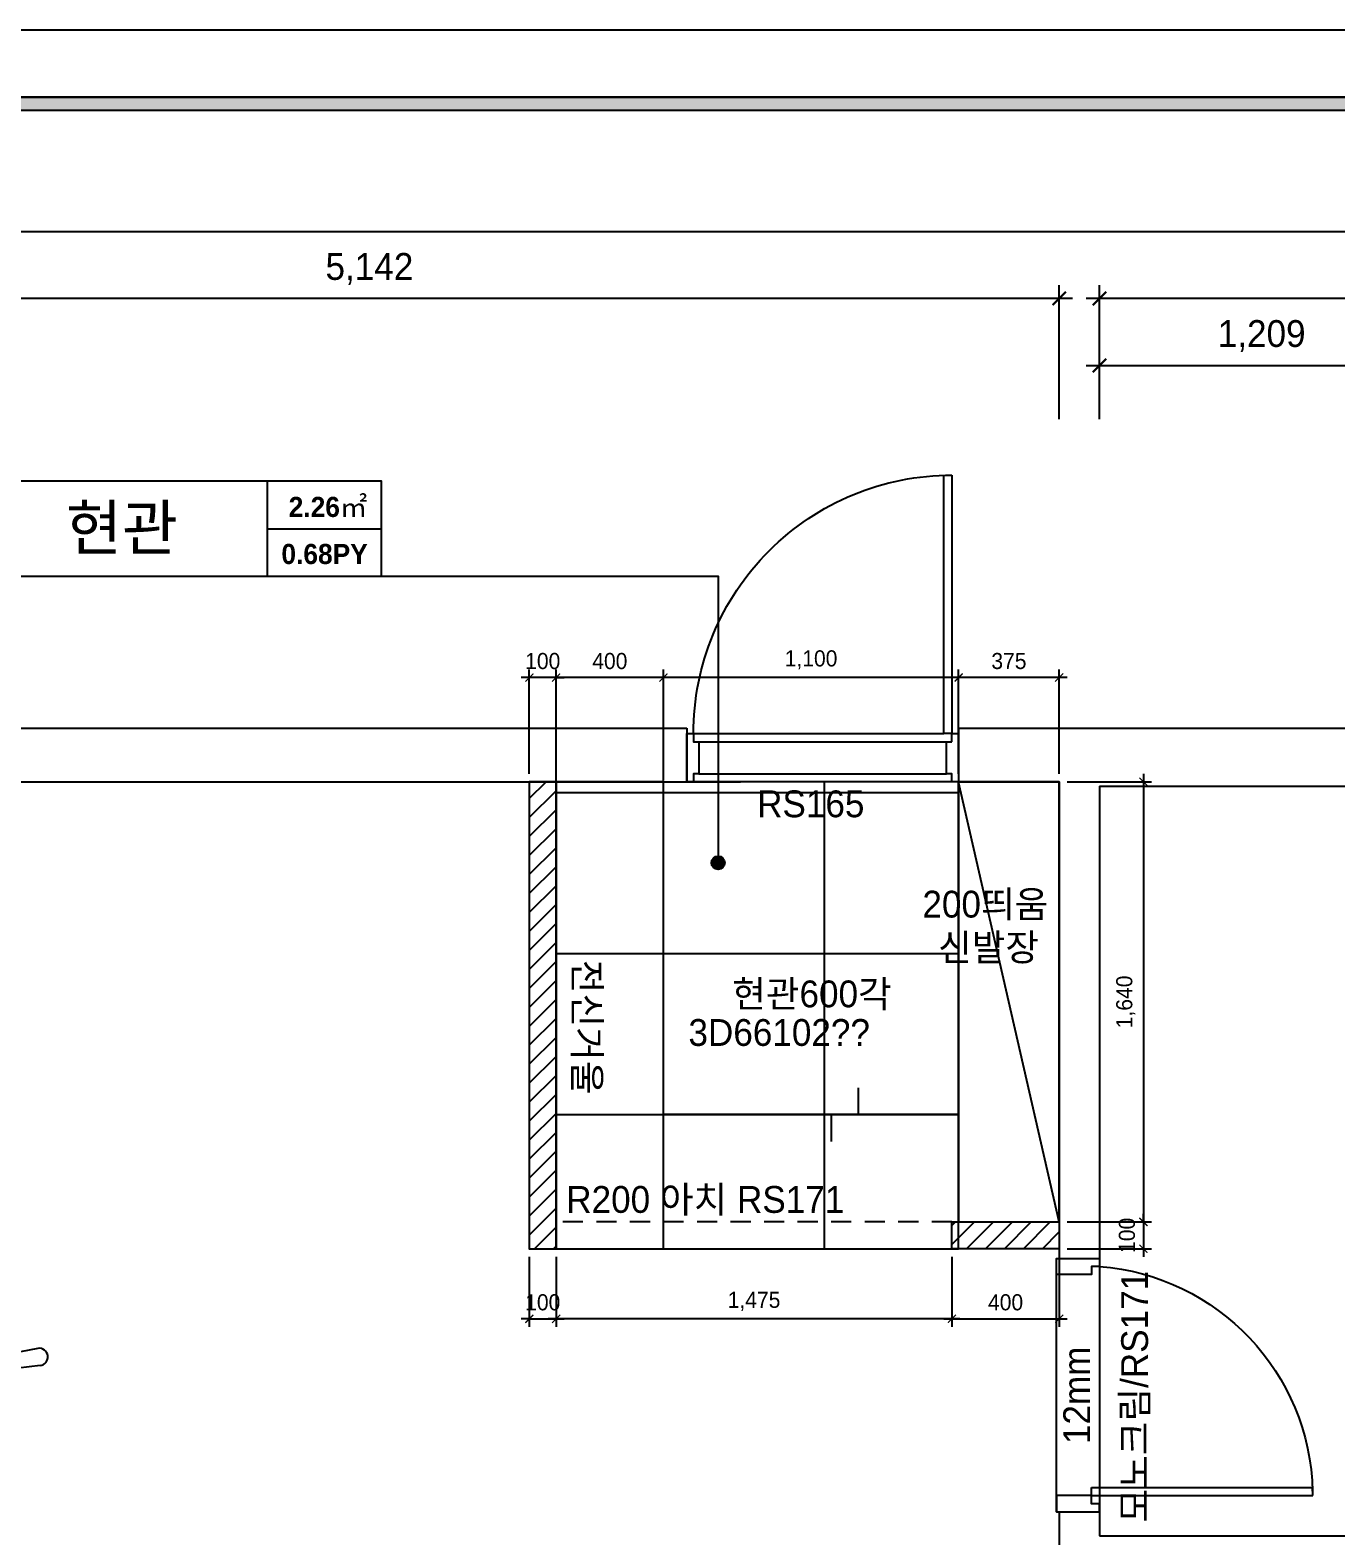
# Model space of a CAD drawing. Header units: inches. Extents: x 180277 to 249577, y 30223 to 92457.
# Drawn here: x 187395 to 192262, y 64155 to 69766 of the extents above; entities that cross this region are included whole.
import ezdxf
from ezdxf.enums import TextEntityAlignment as Align

# ---------------------------------------------------------------- set-up
doc = ezdxf.new("R2010")
doc.units = ezdxf.units.IN
doc.header["$LTSCALE"] = 50
doc.header["$MEASUREMENT"] = 0
doc.header["$PDSIZE"] = 700.071425
doc.linetypes.add('HID', pattern=[2.5, 1.5, -1])
for name, color, linetype in [('0-ELC TEXT', 7, 'Continuous'), ('02-WAL', 2, 'Continuous'), ('03-TEXT', 3, 'Continuous'), ('03-WAL NEW', 3, 'Continuous'), ('06-FUR', 6, 'Continuous'), ('06-LIGHT', 4, 'Continuous'), ('07-DIM', 5, 'Continuous'), ('07-DIM WAL', 5, 'Continuous'), ('2-con', 2, 'Continuous'), ('3.기호.계단선', 30, 'Continuous'), ('_LIBR', 4, 'Continuous'), ('F-SYM', 7, 'Continuous'), ('FORM(YOURNAME)-11', 1, 'Continuous'), ('도면층4', 4, 'Continuous'), ('도면층5', 5, 'Continuous')]:
    doc.layers.add(name, color=color, linetype=linetype)
doc.styles.add('HY 울릉도 L', font='')
doc.styles.add('YOURNAME', font='HY울릉도M.TTF')
doc.styles.add('넥슨고딕', font='NEXONLv1GothicBold.ttf')
doc.styles.add('코레일둥고', font='Korail_Round_Gothic_Medium.ttf')
doc.styles.get('HY 울릉도 L').set_extended_font_data('HY울릉도L')
doc.dimstyles.new('30', dxfattribs={"dimscale": 30, "dimtxt": 2, "dimasz": 1, "dimexe": 1, "dimexo": 1, "dimgap": 1, "dimtad": 1, "dimdec": 0, "dimrnd": 0.05, "dimdsep": 46, "dimlunit": 6, "dimtxsty": 'HY 울릉도 L', "dimblk": 'ARCHTICK', "dimcen": 2.5, "dimdle": 1, "dimclrd": 133, "dimclre": 133, "dimclrt": 30, "dimadec": 0, "dimazin": 0, "dimtfac": 1, "dimtdec": 0, "dimtix": 1, "dimtmove": 2, "dimatfit": 3, "dimldrblk": 'ARCHTICK', "dimfxl": 0, "dimlwd": -1, "dimlwe": -1, "dimarcsym": 0})
doc.dimstyles.new('50', dxfattribs={"dimscale": 50, "dimtxt": 2, "dimasz": 1, "dimexe": 1, "dimexo": 1, "dimgap": 1, "dimtad": 1, "dimdec": 0, "dimrnd": 0.05, "dimdsep": 46, "dimlunit": 6, "dimtxsty": 'HY 울릉도 L', "dimblk": 'ARCHTICK', "dimcen": 2.5, "dimdle": 1, "dimclrd": 133, "dimclre": 133, "dimclrt": 30, "dimadec": 0, "dimazin": 0, "dimtfac": 1, "dimtdec": 0, "dimtix": 1, "dimtmove": 2, "dimatfit": 3, "dimldrblk": 'ARCHTICK', "dimfxl": 0, "dimlwd": -1, "dimlwe": -1, "dimarcsym": 0})
pattern_1 = [(0, (189755.66, 65724.6), (0, 600), []), (90, (189755.66, 65724.6), (-600, 4e-14), [])]

# ---------------------------------------------------------------- blocks, each defined once
blk = doc.blocks.new('FORM-PLAN')
at = {"layer": 'FORM(YOURNAME)-11'}
h = blk.add_hatch(color=256, dxfattribs=at)
h.dxf.hatch_style = 1
h.paths.add_polyline_path([(-71444, 55115), (10556, 55115), (10556, 54915), (-71444, 54915)])
h.paths.add_polyline_path([(-71444, -2085), (10556, -2085), (10556, -2285), (-71444, -2285)])
at = {"layer": 'Defpoints', "color": 158}
for points in [[(-71444, -2285), (10556, -2285), (10556, 55115), (-71444, 55115)], [(-69444, 53115), (-64, 53115), (-64, 1215), (-69444, 1215)]]:
    blk.add_lwpolyline(points, close=True, dxfattribs=at)
at = {"layer": 'FORM(YOURNAME)-11', "color": 250}
blk.add_lwpolyline([(-72444, -3285), (11556, -3285), (11556, 56115), (-72444, 56115)], close=True, dxfattribs=at)
at = {"layer": 'FORM(YOURNAME)-11'}
blk.add_lwpolyline([(-71444, 55115), (10556, 55115), (10556, 54915), (-71444, 54915)], close=True, dxfattribs=at)
at = {"layer": 'FORM(YOURNAME)-11', "color": 3, "style": 'YOURNAME'}
for tag, height, p in [('1', 450, (9905, 18188)), ('2', 450, (9905, 17544)), ('3', 450, (9905, 16257)), ('4', 450, (9905, 14326)), ('5', 515, (9905, 12009)), ('6', 515, (9905, 9757)), ('7', 515, (9905, 7504)), ('8', 515, (9905, 5252)), ('9', 515, (9905, 2999)), ('10', 515, (5655, 811)), ('11', 515, (9905, 747)), ('12', 515, (5655, -1441)), ('13', 515, (9905, -1441))]:
    blk.add_attdef(tag, text='', height=height, dxfattribs=at).set_placement(p, align=Align.MIDDLE_RIGHT)
blk = doc.blocks.new('*U462')
at = {"layer": 'F-SYM', "xscale": 0.2500000000000001, "yscale": 0.2500000000000001, "zscale": 0.2500000000000001}
blk.add_blockref('FORM-PLAN', (198887.7, 55737.3), dxfattribs=at)
blk = doc.blocks.new('fff')
for p, q in [((80405, 59332.5), (81505, 59332.5)), ((80405, 59332.5), (80405, 58091.5)), ((81505, 59332.5), (81505, 58091.5))]:
    blk.add_line(p, q)
at = {"layer": '02-WAL'}
blk.add_line((81505, 58092.5), (81880, 58092.5), dxfattribs=at)
at = {"layer": '2-con'}
for p, q in [((81880, 60812.5), (81880, 61052.5)), ((82030, 60902.5), (84515, 60902.5)), ((82030, 60812.5), (82030, 60902.5)), ((81880, 60812.5), (82030, 60812.5)), ((82030, 60812.5), (82030, 60812.5)), ((81880, 59868.5), (82030, 59868.5)), ((81880, 58092.5), (81880, 59868.5)), ((82030, 58108.5), (82030, 59868.5)), ((75268, 58092.5), (80692, 58092.5)), ((80492, 57892.5), (80492, 58092.5)), ((81505, 57892.5), (81505, 58092.5)), ((82030, 58108.5), (83239, 58108.5)), ((75118, 57892.5), (80492, 57892.5)), ((81505, 57892.5), (83039, 57892.5))]:
    blk.add_line(p, q, dxfattribs=at)
at = {"layer": '_LIBR', "linetype": 'Continuous'}
for p, q in [((81480, 58092.5), (80517, 58092.5)), ((80537, 58063.1), (81460, 58063.1)), ((80517, 57912.5), (81450, 57912.5)), ((80537, 57943.1), (81460, 57943.1))]:
    blk.add_line(p, q, dxfattribs=at)
for points in [[(80537, 57943.1), (80537, 58063.1), (80517, 58063.1), (80517, 58092.5), (80492, 58092.5), (80492, 57912.5), (80517, 57912.5), (80517, 57943.1)], [(81480, 57943.1), (81480, 57912.5), (81505, 57912.5), (81505, 58092.5), (81480, 58092.5), (81480, 58063.1), (81460, 58063.1), (81460, 57943.1)]]:
    blk.add_lwpolyline(points, close=True, dxfattribs=at)
blk.add_lwpolyline([(81480, 56949.5), (81480, 57912.5), (81450, 57912.5), (81450, 56949.9)], dxfattribs=at)
blk.add_arc((81478.7, 57911.3), 961.7, 179.9249, 270.0751, dxfattribs=at)
at = {"layer": '도면층4'}
for p, q in [((81870, 60812.5), (81870, 59868.5)), ((82030, 59868.5), (82030, 60812.5)), ((82000, 60752.5), (82824.6, 60752.5)), ((82000, 60752.5), (82000, 60722.5)), ((82000, 60722.5), (82824, 60722.5)), ((82824.6, 60752.5), (82824, 60722.5))]:
    blk.add_line(p, q, dxfattribs=at)
for points in [[(82030, 60812.5), (82030, 60782.5), (82000, 60782.5), (82000, 60752.5), (81870, 60752.5), (81870, 60782.5), (81870, 60782.5), (81870, 60812.5), (82030, 60812.5)], [(82030, 59868.5), (82030, 59898.5), (82000, 59898.5), (82000, 59928.5), (81870, 59928.5), (81870, 59898.5), (81870, 59898.5), (81870, 59868.5), (82030, 59868.5)]]:
    blk.add_lwpolyline(points, dxfattribs=at)
at = {"layer": '도면층5'}
blk.add_arc((81964.3, 60756.2), 860.2, 274.3798, 358.7571, dxfattribs=at)
blk = doc.blocks.new('_ArchTick')
at = {"color": 0, "linetype": 'ByBlock', "const_width": 0.15}
blk.add_lwpolyline([(-0.5, -0.5), (0.5, 0.5)], dxfattribs=at)
blk = doc.blocks.new('*D120')
at = {"layer": '07-DIM WAL', "color": 133}
for p, q in [((191260.7, 67353.3), (190825.7, 67353.3)), ((190855.7, 66994.6), (190855.7, 67383.3)), ((191230.7, 66994.6), (191230.7, 67383.3))]:
    blk.add_line(p, q, dxfattribs=at)
at = {"layer": 'Defpoints', "color": 0}
for p in [(190855.7, 67353.3), (190855.7, 66964.6), (191230.7, 66964.6)]:
    blk.add_point(p, dxfattribs=at)
at = {"layer": '07-DIM WAL', "color": 133, "xscale": 30, "yscale": 30, "zscale": 30, "rotation": 180}
blk.add_blockref('_ArchTick', (190855.7, 67353.3), dxfattribs=at)
at = {"layer": '07-DIM WAL', "color": 133, "xscale": 30, "yscale": 30, "zscale": 30}
blk.add_blockref('_ArchTick', (191230.7, 67353.3), dxfattribs=at)
at = {"layer": '07-DIM WAL', "color": 30, "insert": (191043.2, 67414.6), "char_height": 60, "attachment_point": 5, "style": 'HY 울릉도 L'}
blk.add_mtext('375', dxfattribs=at)
blk = doc.blocks.new('*D106')
at = {"layer": '07-DIM', "color": 133}
for p, q in [((191380.7, 68316.1), (191380.7, 68816.1)), ((193865.7, 68316.1), (193865.7, 68816.1)), ((193915.7, 68766.1), (191330.7, 68766.1))]:
    blk.add_line(p, q, dxfattribs=at)
at = {"layer": 'Defpoints', "color": 0}
for p in [(191380.7, 68766.1), (191380.7, 68266.1), (193865.7, 68266.1)]:
    blk.add_point(p, dxfattribs=at)
at = {"layer": '07-DIM', "color": 133, "xscale": 50, "yscale": 50, "zscale": 50, "rotation": 180}
blk.add_blockref('_ArchTick', (191380.7, 68766.1), dxfattribs=at)
at = {"layer": '07-DIM', "color": 133, "xscale": 50, "yscale": 50, "zscale": 50}
blk.add_blockref('_ArchTick', (193865.7, 68766.1), dxfattribs=at)
at = {"layer": '07-DIM', "color": 30, "insert": (192623.2, 68876), "char_height": 100, "attachment_point": 5, "style": 'HY 울릉도 L'}
blk.add_mtext('2,485', dxfattribs=at)
blk = doc.blocks.new('*D107')
at = {"layer": '07-DIM', "color": 133}
for p, q in [((191330.7, 68516.1), (192639.7, 68516.1)), ((191380.7, 68316.1), (191380.7, 68566.1)), ((192589.7, 68316.1), (192589.7, 68566.1))]:
    blk.add_line(p, q, dxfattribs=at)
at = {"layer": 'Defpoints', "color": 0}
for p in [(192589.7, 68516.1), (191380.7, 68266.1), (192589.7, 68266.1)]:
    blk.add_point(p, dxfattribs=at)
at = {"layer": '07-DIM', "color": 133, "xscale": 50, "yscale": 50, "zscale": 50, "rotation": 180}
blk.add_blockref('_ArchTick', (191380.7, 68516.1), dxfattribs=at)
at = {"layer": '07-DIM', "color": 133, "xscale": 50, "yscale": 50, "zscale": 50}
blk.add_blockref('_ArchTick', (192589.7, 68516.1), dxfattribs=at)
at = {"layer": '07-DIM', "color": 30, "insert": (191985.2, 68626), "char_height": 100, "attachment_point": 5, "style": 'HY 울릉도 L'}
blk.add_mtext('1,209', dxfattribs=at)
blk = doc.blocks.new('*D109')
at = {"layer": '07-DIM', "color": 133}
for p, q in [((186088.7, 68316.1), (186088.7, 68816.1)), ((191230.7, 68316.1), (191230.7, 68816.1)), ((191280.7, 68766.1), (186038.7, 68766.1))]:
    blk.add_line(p, q, dxfattribs=at)
at = {"layer": 'Defpoints', "color": 0}
for p in [(186088.7, 68766.1), (186088.7, 68266.1), (191230.7, 68266.1)]:
    blk.add_point(p, dxfattribs=at)
at = {"layer": '07-DIM', "color": 133, "xscale": 50, "yscale": 50, "zscale": 50, "rotation": 180}
blk.add_blockref('_ArchTick', (186088.7, 68766.1), dxfattribs=at)
at = {"layer": '07-DIM', "color": 133, "xscale": 50, "yscale": 50, "zscale": 50}
blk.add_blockref('_ArchTick', (191230.7, 68766.1), dxfattribs=at)
at = {"layer": '07-DIM', "color": 30, "insert": (188659.7, 68876), "char_height": 100, "attachment_point": 5, "style": 'HY 울릉도 L'}
blk.add_mtext('5,142', dxfattribs=at)
blk = doc.blocks.new('*D115')
at = {"layer": '07-DIM WAL', "color": 133}
for p, q in [((190885.7, 67353.3), (189725.7, 67353.3)), ((189755.7, 66995.6), (189755.7, 67383.3)), ((190855.7, 66995.6), (190855.7, 67383.3))]:
    blk.add_line(p, q, dxfattribs=at)
at = {"layer": 'Defpoints', "color": 0}
for p in [(189755.7, 67353.3), (189755.7, 66965.6), (190855.7, 66965.6)]:
    blk.add_point(p, dxfattribs=at)
at = {"layer": '07-DIM WAL', "color": 133, "xscale": 30, "yscale": 30, "zscale": 30, "rotation": 180}
blk.add_blockref('_ArchTick', (189755.7, 67353.3), dxfattribs=at)
at = {"layer": '07-DIM WAL', "color": 133, "xscale": 30, "yscale": 30, "zscale": 30}
blk.add_blockref('_ArchTick', (190855.7, 67353.3), dxfattribs=at)
at = {"layer": '07-DIM WAL', "color": 30, "insert": (190305.7, 67419.2), "char_height": 60, "attachment_point": 5, "style": 'HY 울릉도 L'}
blk.add_mtext('1,100', dxfattribs=at)
blk = doc.blocks.new('*D189')
at = {"layer": '07-DIM WAL', "color": 133}
for p, q in [((189785.7, 67353.3), (189325.7, 67353.3)), ((189355.7, 66969.6), (189355.7, 67383.3)), ((189755.7, 66969.6), (189755.7, 67383.3))]:
    blk.add_line(p, q, dxfattribs=at)
at = {"layer": 'Defpoints', "color": 0}
for p in [(189355.7, 67353.3), (189355.7, 66939.6), (189755.7, 66939.6)]:
    blk.add_point(p, dxfattribs=at)
at = {"layer": '07-DIM WAL', "color": 133, "xscale": 30, "yscale": 30, "zscale": 30, "rotation": 180}
blk.add_blockref('_ArchTick', (189355.7, 67353.3), dxfattribs=at)
at = {"layer": '07-DIM WAL', "color": 133, "xscale": 30, "yscale": 30, "zscale": 30}
blk.add_blockref('_ArchTick', (189755.7, 67353.3), dxfattribs=at)
at = {"layer": '07-DIM WAL', "color": 30, "insert": (189555.7, 67414.5), "char_height": 60, "attachment_point": 5, "style": 'HY 울릉도 L'}
blk.add_mtext('400', dxfattribs=at)
blk = doc.blocks.new('*D190')
at = {"layer": '07-DIM WAL', "color": 133}
for p, q in [((189255.7, 67353.3), (189225.7, 67353.3)), ((189255.7, 66994.6), (189255.7, 67383.3)), ((189355.7, 67353.3), (189255.7, 67353.3)), ((189355.7, 66994.6), (189355.7, 67383.3)), ((189355.7, 67353.3), (189385.7, 67353.3))]:
    blk.add_line(p, q, dxfattribs=at)
at = {"layer": 'Defpoints', "color": 0}
for p in [(189255.7, 67353.3), (189255.7, 66964.6), (189355.7, 66964.6)]:
    blk.add_point(p, dxfattribs=at)
at = {"layer": '07-DIM WAL', "color": 133, "xscale": 30, "yscale": 30, "zscale": 30}
blk.add_blockref('_ArchTick', (189255.7, 67353.3), dxfattribs=at)
at = {"layer": '07-DIM WAL', "color": 133, "xscale": 30, "yscale": 30, "zscale": 30, "rotation": 180}
blk.add_blockref('_ArchTick', (189355.7, 67353.3), dxfattribs=at)
at = {"layer": '07-DIM WAL', "color": 30, "insert": (189305.7, 67414.5), "char_height": 60, "attachment_point": 5, "style": 'HY 울릉도 L'}
blk.add_mtext('100', dxfattribs=at)
blk = doc.blocks.new('*D191')
at = {"layer": '07-DIM WAL', "color": 133}
for p, q in [((191260.7, 66964.6), (191574.5, 66964.6)), ((191544.5, 66994.6), (191544.5, 65294.6)), ((191260.7, 65324.6), (191574.5, 65324.6))]:
    blk.add_line(p, q, dxfattribs=at)
at = {"layer": 'Defpoints', "color": 0}
for p in [(191230.7, 66964.6), (191230.7, 65324.6), (191544.5, 65324.6)]:
    blk.add_point(p, dxfattribs=at)
at = {"layer": '07-DIM WAL', "color": 133, "xscale": 30, "yscale": 30, "zscale": 30}
for p, rotation in [((191544.5, 66964.6), 90), ((191544.5, 65324.6), 270)]:
    blk.add_blockref('_ArchTick', p, dxfattribs=dict(at, rotation=rotation))
at = {"layer": '07-DIM WAL', "color": 30, "insert": (191478.6, 66144.6), "char_height": 60, "attachment_point": 5, "rotation": 90, "style": 'HY 울릉도 L'}
blk.add_mtext('1,640', dxfattribs=at)
blk = doc.blocks.new('*D192')
at = {"layer": '07-DIM WAL', "color": 133}
for p, q in [((191260.7, 65324.6), (191574.5, 65324.6)), ((191544.5, 65324.6), (191544.5, 65354.6)), ((191544.5, 65324.6), (191544.5, 65224.6)), ((191260.7, 65224.6), (191574.5, 65224.6)), ((191544.5, 65224.6), (191544.5, 65194.6))]:
    blk.add_line(p, q, dxfattribs=at)
at = {"layer": 'Defpoints', "color": 0}
for p in [(191230.7, 65324.6), (191230.7, 65224.6), (191544.5, 65224.6)]:
    blk.add_point(p, dxfattribs=at)
at = {"layer": '07-DIM WAL', "color": 133, "xscale": 30, "yscale": 30, "zscale": 30}
for p, rotation in [((191544.5, 65324.6), 270), ((191544.5, 65224.6), 90)]:
    blk.add_blockref('_ArchTick', p, dxfattribs=dict(at, rotation=rotation))
at = {"layer": '07-DIM WAL', "color": 30, "insert": (191483.2, 65274.6), "char_height": 60, "attachment_point": 5, "rotation": 90, "style": 'HY 울릉도 L'}
blk.add_mtext('100', dxfattribs=at)
blk = doc.blocks.new('*D193')
at = {"layer": '07-DIM WAL', "color": 133}
for p, q in [((190830.7, 65194.6), (190830.7, 64933.5)), ((191230.7, 65194.6), (191230.7, 64933.5)), ((190800.7, 64963.5), (191260.7, 64963.5))]:
    blk.add_line(p, q, dxfattribs=at)
at = {"layer": 'Defpoints', "color": 0}
for p in [(190830.7, 65224.6), (191230.7, 65224.6), (191230.7, 64963.5)]:
    blk.add_point(p, dxfattribs=at)
at = {"layer": '07-DIM WAL', "color": 133, "xscale": 30, "yscale": 30, "zscale": 30, "rotation": 180}
blk.add_blockref('_ArchTick', (190830.7, 64963.5), dxfattribs=at)
at = {"layer": '07-DIM WAL', "color": 133, "xscale": 30, "yscale": 30, "zscale": 30}
blk.add_blockref('_ArchTick', (191230.7, 64963.5), dxfattribs=at)
at = {"layer": '07-DIM WAL', "color": 30, "insert": (191030.7, 65024.7), "char_height": 60, "attachment_point": 5, "style": 'HY 울릉도 L'}
blk.add_mtext('400', dxfattribs=at)
blk = doc.blocks.new('*D194')
at = {"layer": '07-DIM WAL', "color": 133}
for p, q in [((189355.7, 65194.6), (189355.7, 64933.5)), ((190830.7, 65194.6), (190830.7, 64933.5)), ((190860.7, 64963.5), (189325.7, 64963.5))]:
    blk.add_line(p, q, dxfattribs=at)
at = {"layer": 'Defpoints', "color": 0}
for p in [(189355.7, 65224.6), (190830.7, 65224.6), (189355.7, 64963.5)]:
    blk.add_point(p, dxfattribs=at)
at = {"layer": '07-DIM WAL', "color": 133, "xscale": 30, "yscale": 30, "zscale": 30, "rotation": 180}
blk.add_blockref('_ArchTick', (189355.7, 64963.5), dxfattribs=at)
at = {"layer": '07-DIM WAL', "color": 133, "xscale": 30, "yscale": 30, "zscale": 30}
blk.add_blockref('_ArchTick', (190830.7, 64963.5), dxfattribs=at)
at = {"layer": '07-DIM WAL', "color": 30, "insert": (190093.2, 65028.8), "char_height": 60, "attachment_point": 5, "style": 'HY 울릉도 L'}
blk.add_mtext('1,475', dxfattribs=at)
blk = doc.blocks.new('*D195')
at = {"layer": '07-DIM WAL', "color": 133}
for p, q in [((189255.7, 65194.6), (189255.7, 64933.5)), ((189355.7, 65194.6), (189355.7, 64933.5)), ((189255.7, 64963.5), (189225.7, 64963.5)), ((189255.7, 64963.5), (189355.7, 64963.5)), ((189355.7, 64963.5), (189385.7, 64963.5))]:
    blk.add_line(p, q, dxfattribs=at)
at = {"layer": 'Defpoints', "color": 0}
for p in [(189255.7, 65224.6), (189355.7, 65224.6), (189355.7, 64963.5)]:
    blk.add_point(p, dxfattribs=at)
at = {"layer": '07-DIM WAL', "color": 133, "xscale": 30, "yscale": 30, "zscale": 30}
blk.add_blockref('_ArchTick', (189255.7, 64963.5), dxfattribs=at)
at = {"layer": '07-DIM WAL', "color": 133, "xscale": 30, "yscale": 30, "zscale": 30, "rotation": 180}
blk.add_blockref('_ArchTick', (189355.7, 64963.5), dxfattribs=at)
at = {"layer": '07-DIM WAL', "color": 30, "insert": (189305.7, 65024.7), "char_height": 60, "attachment_point": 5, "style": 'HY 울릉도 L'}
blk.add_mtext('100', dxfattribs=at)
blk = doc.blocks.new('CELILNGPAN')
at = {"layer": '06-FUR', "color": 6}
for p, q in [((48717.2, -3709.4), (48676.4, -4034.6)), ((48781.1, -3721), (48717.1, -4041.2)), ((48322.4, -3909.7), (48607.1, -4069.5)), ((48291.6, -3966.9), (48588.2, -4106.2)), ((49093.7, -4034.6), (48771.7, -4096.2)), ((48644.6, -4104.7), (48618.1, -4091.1)), ((48682.4, -4085.6), (48687.2, -4056.2)), ((48695.2, -4087.7), (48700, -4058.3)), ((48638.6, -4116.2), (48612.1, -4102.6)), ((48725.1, -4117.8), (48754.5, -4113.2)), ((48727, -4130.6), (48756.5, -4126)), ((49102.3, -4098.9), (48778, -4137)), ((48360.1, -4404.3), (48600.1, -4182.9)), ((48645.1, -4158.1), (48623.9, -4179.1)), ((48654.2, -4167.3), (48633.1, -4188.3)), ((48696.1, -4174.1), (48709.5, -4200.7)), ((48707.7, -4168.3), (48721.1, -4194.9)), ((48900.6, -4493.1), (48742.5, -4206)), ((48404.9, -4451.3), (48629.1, -4212.2)), ((48842.1, -4521.2), (48705.7, -4224.6))]:
    blk.add_line(p, q, dxfattribs=at)
for radius in [45.4, 32.5]:
    blk.add_circle((48681.6, -4131), radius, dxfattribs=at)
for centre, radius, start, end in [((48749.2, -3715.2), 32.5, 349.67, 169.67), ((48307, -3938.3), 32.5, 61.67, 241.67), ((48681.6, -4131), 129.8, 90.4651, 143.078), ((48696.7, -4037.9), 20.6, 170.7734, 350.7734), ((48681.6, -4131), 129.8, 18.4651, 71.078), ((49098, -4066.8), 32.5, 277.67, 97.67), ((48681.6, -4131), 129.8, 162.4651, 215.078), ((48597.7, -4087.9), 20.6, 242.7734, 62.7734), ((48681.6, -4131), 64.9, 86.5125, 147.0342), ((48681.6, -4131), 64.9, 14.5125, 75.0342), ((48774.9, -4116.6), 20.6, 98.7734, 278.7734), ((48681.6, -4131), 64.9, 158.5125, 219.0342), ((48681.6, -4131), 64.9, 302.5125, 3.0342), ((48681.6, -4131), 129.8, 306.4651, 359.078), ((48614.6, -4197.5), 20.6, 314.7734, 134.7734), ((48681.6, -4131), 64.9, 230.5125, 291.0342), ((48724.1, -4215.3), 20.6, 26.7734, 206.7734), ((48681.6, -4131), 129.8, 234.4651, 287.078), ((48382.5, -4427.8), 32.5, 133.67, 313.67), ((48871.4, -4507.2), 32.5, 205.67, 25.67)]:
    blk.add_arc(centre, radius, start, end, dxfattribs=at)

msp = doc.modelspace()

# ---------------------------------------------------------------- hatches: boundary and pattern name
at = {"layer": '0-ELC TEXT'}
h = msp.add_hatch(color=256, dxfattribs=at)
h.dxf.hatch_style = 1
edge = h.paths.add_edge_path()
edge.add_arc((189959.4, 66663), 25, -180, 180)
at = {"layer": '03-WAL NEW'}
h = msp.add_hatch(dxfattribs=at)
h.set_pattern_fill('_USER', color=8, scale=50, angle=45, pattern_type=0)
h.set_pattern_definition([(45, (-400, 0), (-35.355339, 35.355339), [])])
h.paths.add_polyline_path([(189355.7, 65224.6), (189355.7, 66964.6), (189255.7, 66964.6), (189255.7, 65224.6)])
h = msp.add_hatch(dxfattribs=at)
h.set_pattern_fill('_USER', color=8, scale=600, double=1, pattern_type=0)
h.set_pattern_definition(pattern_1)
h.paths.add_polyline_path([(189355.7, 66964.6), (189355.7, 65224.6), (190855.7, 65224.6), (190855.7, 65724.6), (189755.7, 65724.6), (189755.7, 66964.6)])
h = msp.add_hatch(dxfattribs=at)
h.set_pattern_fill('_USER', color=8, scale=600, double=1, pattern_type=0)
h.set_pattern_definition(pattern_1)
h.paths.add_polyline_path([(189755.7, 66965.6), (190855.7, 66965.6), (190855.7, 65724.6), (189755.7, 65724.6)])
h = msp.add_hatch(dxfattribs=at)
h.set_pattern_fill('_USER', color=8, scale=50, angle=45, pattern_type=0)
h.set_pattern_definition([(45, (109350.66, -400), (-35.35534, 35.35534), [])])
h.paths.add_polyline_path([(190830.7, 65324.6), (191230.7, 65324.6), (191230.7, 65224.6), (190830.7, 65224.6)])

# ---------------------------------------------------------------- linework, layer by layer
at = {"layer": '0-ELC TEXT'}
for p, q in [((188279.8, 67731.2), (188279.8, 68085)), ((188279.8, 67908.1), (188704.5, 67908.1))]:
    msp.add_line(p, q, dxfattribs=at)
msp.add_lwpolyline([(187222.6, 67731.2), (188704.5, 67731.2), (188704.5, 68085), (187222.6, 68085)], close=True, dxfattribs=at)
msp.add_lwpolyline([(188704.5, 67731.2), (189959.4, 67731.2), (189959.4, 66663)], dxfattribs=at)
msp.add_circle((189959.4, 66663), 25, dxfattribs=at)
at = {"layer": '03-WAL NEW'}
msp.add_lwpolyline([(189355.7, 65224.6), (189355.7, 66964.6), (189255.7, 66964.6), (189255.7, 65224.6), (189355.7, 65224.6)], dxfattribs=at)
at = {"layer": '03-WAL NEW', "color": 8}
msp.add_lwpolyline([(189355.7, 66964.6), (189355.7, 65224.6), (190855.7, 65224.6), (190855.7, 65724.6), (189755.7, 65724.6), (189755.7, 66964.6), (189355.7, 66964.6)], dxfattribs=at)
at = {"layer": '03-WAL NEW'}
msp.add_lwpolyline([(190830.7, 65324.6), (191230.7, 65324.6), (191230.7, 65224.6), (190830.7, 65224.6)], close=True, dxfattribs=at)
at = {"layer": '06-FUR'}
msp.add_line((191230.7, 65324.6), (190855.7, 66964.6), dxfattribs=at)
msp.add_lwpolyline([(190855.7, 65324.6), (191230.7, 65324.6), (191230.7, 66964.6), (190855.7, 66964.6)], close=True, dxfattribs=at)
at = {"layer": '3.기호.계단선'}
msp.add_lwpolyline([(190480.8, 65824.6), (190480.8, 65724.6), (190380.8, 65724.6), (190380.8, 65624.6)], dxfattribs=at)
at = {"layer": '3.기호.계단선', "linetype": 'HID'}
msp.add_lwpolyline([(189355.7, 65224.6), (190830.7, 65224.6), (190830.7, 65324.6), (189355.7, 65324.6)], close=True, dxfattribs=at)

# ---------------------------------------------------------------- block references
at = {"xscale": -1, "rotation": 180}
msp.add_blockref('fff', (109350.7, 125057.1), dxfattribs=at)
at = {"layer": '06-LIGHT'}
msp.add_blockref('CELILNGPAN', (138330.6, 68888.1), dxfattribs=at)
at = {"layer": '07-DIM WAL'}
msp.add_blockref('*U462', (0, 0), dxfattribs=at)

# ---------------------------------------------------------------- texts
at = {"layer": '0-ELC TEXT', "color": 140, "style": '코레일둥고'}
for s, p in [('RS165', (190104.6, 66832.7)), ('현관600각', (190011.7, 66124.4)), ('3D66102??', (189848.7, 65980.6)), ('R200 아치 RS171', (189393.3, 65358.4))]:
    msp.add_text(s, height=100, dxfattribs=at).set_placement(p)
at = {"layer": '0-ELC TEXT', "style": '코레일둥고'}
for s, p in [('200띄움', (190720.7, 66458.8)), ('신발장', (190779, 66297.9))]:
    msp.add_text(s, height=100, dxfattribs=at).set_placement(p)
for s, rotation, p in [('전신거울', 270, (189420.8, 66301.6)), ('12mm', 90, (191345.7, 64496.7))]:
    msp.add_text(s, height=100, rotation=rotation, dxfattribs=at).set_placement(p)
at = {"layer": '0-ELC TEXT', "color": 140, "style": '코레일둥고'}
msp.add_text('모노크림/RS171', height=100, rotation=90, dxfattribs=at).set_placement((191561.6, 64204))
at = {"layer": '03-TEXT'}
for s, height, style, p in [('현관', 166.67, '코레일둥고', (187737.3, 67828.6)), ('2.26㎡', 75, '넥슨고딕', (188505.4, 67951.7)), ('0.68PY', 75, '넥슨고딕', (188492.6, 67776.3))]:
    msp.add_text(s, height=height, dxfattribs=dict(at, style=style)).set_placement(p, align=Align.CENTER)

# ---------------------------------------------------------------- dimensions: what is measured, and where the dimension line sits
at = {"layer": '07-DIM'}
for base, p1, p2, picture, middle in [((186088.7, 68766.1), (191230.7, 68266.1), (186088.7, 68266.1), '*D109', (188659.7, 68876)), ((191380.7, 68766.1), (193865.7, 68266.1), (191380.7, 68266.1), '*D106', (192623.2, 68876)), ((192589.7, 68516.1), (191380.7, 68266.1), (192589.7, 68266.1), '*D107', (191985.2, 68626))]:
    dim = msp.add_linear_dim(base=base, p1=p1, p2=p2, dimstyle='50', dxfattribs=at)
    dim.commit()
    dim.dimension.update_dxf_attribs({"geometry": picture, "text_midpoint": middle})
at = {"layer": '07-DIM WAL'}
for base, p1, p2, picture, middle in [((189255.7, 67353.3), (189355.7, 66964.6), (189255.7, 66964.6), '*D190', (189305.7, 67414.5)), ((189355.7, 67353.3), (189755.7, 66939.6), (189355.7, 66939.6), '*D189', (189555.7, 67414.5)), ((189755.7, 67353.3), (190855.7, 66965.6), (189755.7, 66965.6), '*D115', (190305.7, 67419.2)), ((190855.7, 67353.3), (191230.7, 66964.6), (190855.7, 66964.6), '*D120', (191043.2, 67414.6)), ((189355.7, 64963.5), (189255.7, 65224.6), (189355.7, 65224.6), '*D195', (189305.7, 65024.7)), ((189355.7, 64963.5), (190830.7, 65224.6), (189355.7, 65224.6), '*D194', (190093.2, 65028.8)), ((191230.7, 64963.5), (190830.7, 65224.6), (191230.7, 65224.6), '*D193', (191030.7, 65024.7))]:
    dim = msp.add_linear_dim(base=base, p1=p1, p2=p2, dimstyle='30', dxfattribs=at)
    dim.commit()
    dim.dimension.update_dxf_attribs({"geometry": picture, "text_midpoint": middle})
for base, p1, p2, picture, middle in [((191544.5, 65324.6), (191230.7, 66964.6), (191230.7, 65324.6), '*D191', (191478.6, 66144.6)), ((191544.5, 65224.6), (191230.7, 65324.6), (191230.7, 65224.6), '*D192', (191483.2, 65274.6))]:
    dim = msp.add_linear_dim(base=base, p1=p1, p2=p2, angle=90, dimstyle='30', override={"dimfxl": 1.25}, dxfattribs=at)
    dim.commit()
    dim.dimension.update_dxf_attribs({"geometry": picture, "text_midpoint": middle})

doc.saveas('drawing.dxf')
